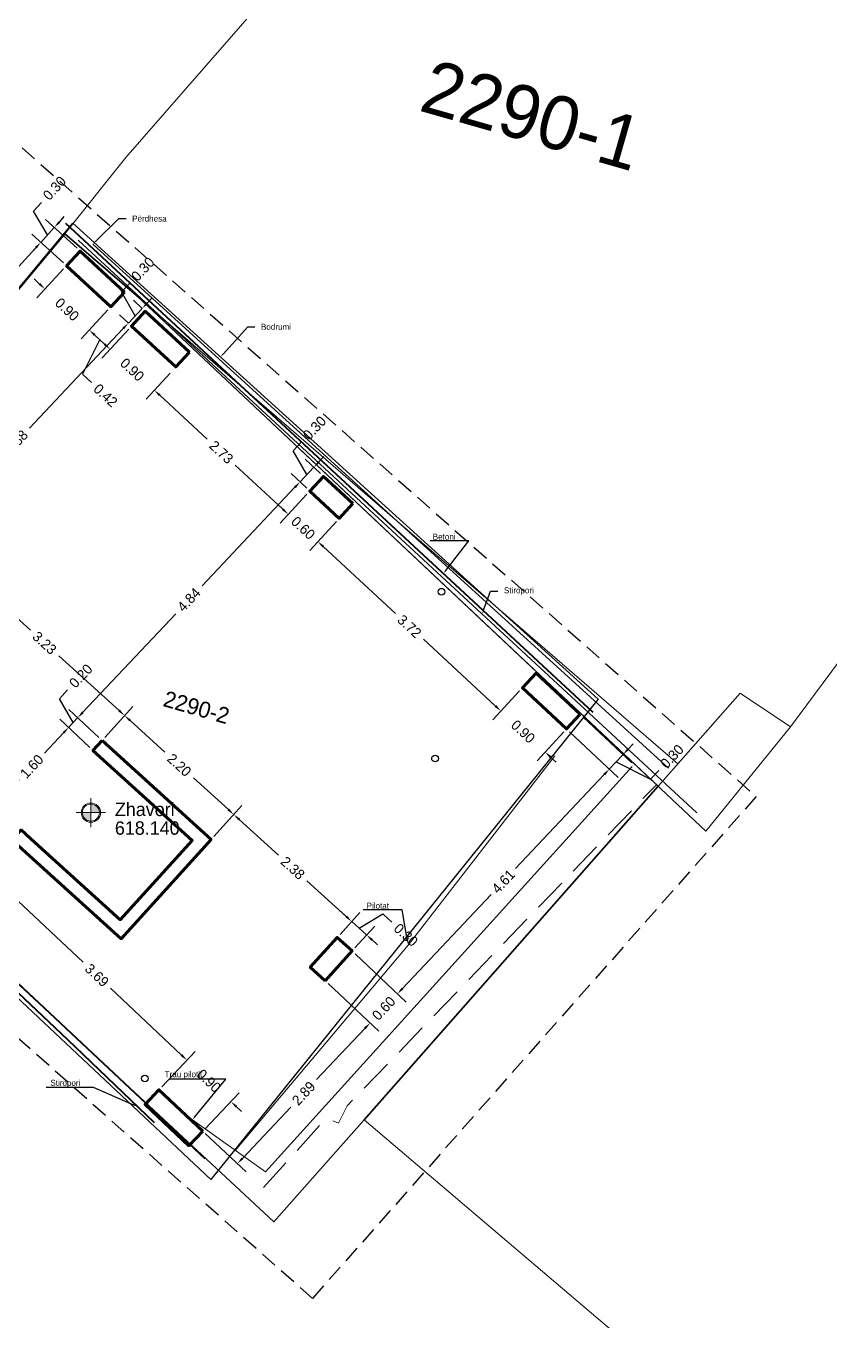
# Model space of a CAD drawing. Header units: metres. Extents: x 7512512.6 to 7512571.9, y 4692061.2 to 4692114.4.
# Drawn here: x 7512537.54 to 7512549.54, y 4692075.6 to 4692094.94 of the extents above; entities that cross this region are included whole.
import ezdxf
from ezdxf import colors
from ezdxf.entities.mleader import LeaderData, LeaderLine
from ezdxf.math import Vec2, Vec3

# ---------------------------------------------------------------- set-up
doc = ezdxf.new("R2010")
doc.units = ezdxf.units.M
doc.linetypes.add('DASHED', pattern=[0.75, 0.5, -0.25])
doc.linetypes.add('DASHED2', pattern=[0.375, 0.25, -0.125])
for name, color, linetype, lineweight in [('0_Pen_No__20', 1, 'Continuous', 35), ('AA SHTYLLAT', 1, 'Continuous', 30), ('betoni', 8, 'Continuous', 0), ('bodrumi', 170, 'Continuous', 0), ('burimi mod', 5, 'Continuous', 0), ('Nr Parceles Baze', 7, 'Continuous', 0), ('parcela', 7, 'Continuous', 0), ('parcela baze', 7, 'Continuous', 0), ('perdhesa', 1, 'Continuous', 0), ('pilotat', 4, 'Continuous', 0), ('stiropori', 6, 'Continuous', 0), ('trau pilotit', 204, 'Continuous', 0)]:
    doc.layers.add(name, color=color, linetype=linetype, lineweight=lineweight)
doc.styles.get("Standard").update_dxf_attribs({"font": 'GOTHIC.TTF'})
doc.dimstyles.get("Standard").update_dxf_attribs({"dimtxt": 0.15, "dimasz": 0.11, "dimexe": 0.18, "dimexo": 0.0625, "dimgap": 0.09, "dimtad": 0, "dimzin": 0, "dimdsep": 46, "dimtxsty": 'Standard', "dimcen": 0.09, "dimadec": 0, "dimazin": 0, "dimtfac": 1, "dimtofl": 0, "dimtmove": 0, "dimatfit": 3, "dimfxl": 1, "dimtolj": 1, "dimtzin": 0, "dimarcsym": 0})

# ---------------------------------------------------------------- blocks, each defined once
blk = doc.blocks.new('*D17')
at = {"color": 0, "lineweight": -2, "transparency": 16777216}
for p, q in [((7512538.104, 4692091.311), (7512537.704, 4692090.878)), ((7512537.746, 4692091.085), (7512537.665, 4692091.16)), ((7512538.765, 4692090.699), (7512538.364, 4692090.267)), ((7512538.567, 4692090.324), (7512538.648, 4692090.249))]:
    blk.add_line(p, q, dxfattribs=at)
at = {"color": 0, "transparency": 16777216}
for points in [[(7512537.758, 4692091.099), (7512537.733, 4692091.072), (7512537.826, 4692091.01)], [(7512538.58, 4692090.338), (7512538.555, 4692090.311), (7512538.487, 4692090.399)]]:
    blk.add_solid(points, dxfattribs=at)
at = {"layer": 'Defpoints', "color": 0, "transparency": 16777216}
for p in [(7512538.147, 4692091.356), (7512538.807, 4692090.745), (7512538.487, 4692090.399)]:
    blk.add_point(p, dxfattribs=at)
at = {"color": 0, "transparency": 16777216, "insert": (7512538.156, 4692090.705), "char_height": 0.15, "attachment_point": 5, "rotation": 317.2021}
blk.add_mtext('\\A1;0.90', dxfattribs=at)
blk = doc.blocks.new('*D18')
at = {"color": 0, "lineweight": -2, "transparency": 16777216}
for p, q in [((7512538.765, 4692090.699), (7512538.364, 4692090.267)), ((7512539.075, 4692090.412), (7512538.674, 4692089.98)), ((7512538.642, 4692090.255), (7512538.388, 4692089.738)), ((7512538.567, 4692090.324), (7512538.716, 4692090.187)), ((7512538.388, 4692089.738), (7512538.52, 4692089.616))]:
    blk.add_line(p, q, dxfattribs=at)
at = {"color": 0, "transparency": 16777216}
for points in [[(7512538.58, 4692090.338), (7512538.555, 4692090.311), (7512538.487, 4692090.399)], [(7512538.728, 4692090.2), (7512538.703, 4692090.173), (7512538.797, 4692090.112)]]:
    blk.add_solid(points, dxfattribs=at)
at = {"layer": 'Defpoints', "color": 0, "transparency": 16777216}
for p in [(7512538.807, 4692090.745), (7512539.117, 4692090.458, 632.863), (7512538.797, 4692090.112)]:
    blk.add_point(p, dxfattribs=at)
at = {"color": 0, "transparency": 16777216, "insert": (7512538.73, 4692089.422), "char_height": 0.15, "attachment_point": 5, "rotation": 317.2021}
blk.add_mtext('\\A1;0.42', dxfattribs=at)
blk = doc.blocks.new('*D19')
at = {"color": 0, "lineweight": -2, "transparency": 16777216}
for p, q in [((7512539.075, 4692090.412), (7512538.674, 4692089.98)), ((7512538.716, 4692090.187), (7512538.635, 4692090.261)), ((7512539.692, 4692089.755), (7512539.335, 4692089.368)), ((7512539.538, 4692089.426), (7512539.618, 4692089.351))]:
    blk.add_line(p, q, dxfattribs=at)
at = {"color": 0, "transparency": 16777216}
for points in [[(7512538.728, 4692090.2), (7512538.703, 4692090.173), (7512538.797, 4692090.112)], [(7512539.55, 4692089.439), (7512539.525, 4692089.412), (7512539.457, 4692089.5)]]:
    blk.add_solid(points, dxfattribs=at)
at = {"layer": 'Defpoints', "color": 0, "transparency": 16777216}
for p in [(7512539.117, 4692090.458, 632.863), (7512539.735, 4692089.801, 632.863), (7512539.457, 4692089.5)]:
    blk.add_point(p, dxfattribs=at)
at = {"color": 0, "transparency": 16777216, "insert": (7512539.127, 4692089.806), "char_height": 0.15, "attachment_point": 5, "rotation": 317.2021}
blk.add_mtext('\\A1;0.90', dxfattribs=at)
blk = doc.blocks.new('*D20')
at = {"color": 0, "lineweight": -2, "transparency": 16777216}
for p, q in [((7512539.692, 4692089.755), (7512539.335, 4692089.368)), ((7512539.538, 4692089.426), (7512540.248, 4692088.768)), ((7512541.378, 4692087.722), (7512540.667, 4692088.38)), ((7512541.736, 4692087.947), (7512541.336, 4692087.515))]:
    blk.add_line(p, q, dxfattribs=at)
at = {"color": 0, "transparency": 16777216}
for points in [[(7512539.55, 4692089.439), (7512539.525, 4692089.412), (7512539.457, 4692089.5)], [(7512541.39, 4692087.735), (7512541.365, 4692087.708), (7512541.459, 4692087.647)]]:
    blk.add_solid(points, dxfattribs=at)
at = {"layer": 'Defpoints', "color": 0, "transparency": 16777216}
for p in [(7512539.735, 4692089.801, 632.863), (7512541.779, 4692087.993, 632.863), (7512541.459, 4692087.647)]:
    blk.add_point(p, dxfattribs=at)
at = {"color": 0, "transparency": 16777216, "insert": (7512540.458, 4692088.574), "char_height": 0.15, "attachment_point": 5, "rotation": 317.2021}
blk.add_mtext('\\A1;2.73', dxfattribs=at)
blk = doc.blocks.new('*D21')
at = {"color": 0, "lineweight": -2, "transparency": 16777216}
for p, q in [((7512541.736, 4692087.947), (7512541.336, 4692087.515)), ((7512541.378, 4692087.722), (7512541.297, 4692087.797)), ((7512542.177, 4692087.54), (7512541.777, 4692087.107)), ((7512541.98, 4692087.165), (7512542.06, 4692087.09))]:
    blk.add_line(p, q, dxfattribs=at)
at = {"color": 0, "transparency": 16777216}
for points in [[(7512541.39, 4692087.735), (7512541.365, 4692087.708), (7512541.459, 4692087.647)], [(7512541.992, 4692087.178), (7512541.967, 4692087.151), (7512541.899, 4692087.239)]]:
    blk.add_solid(points, dxfattribs=at)
at = {"layer": 'Defpoints', "color": 0, "transparency": 16777216}
for p in [(7512541.779, 4692087.993, 632.863), (7512542.219, 4692087.585, 632.863), (7512541.899, 4692087.239)]:
    blk.add_point(p, dxfattribs=at)
at = {"color": 0, "transparency": 16777216, "insert": (7512541.679, 4692087.443), "char_height": 0.15, "attachment_point": 5, "rotation": 317.2021}
blk.add_mtext('\\A1;0.60', dxfattribs=at)
blk = doc.blocks.new('*D22')
at = {"color": 0, "lineweight": -2, "transparency": 16777216}
for p, q in [((7512542.177, 4692087.54), (7512541.777, 4692087.107)), ((7512541.98, 4692087.165), (7512543.056, 4692086.168)), ((7512544.551, 4692084.784), (7512543.474, 4692085.781)), ((7512544.91, 4692085.009), (7512544.509, 4692084.577))]:
    blk.add_line(p, q, dxfattribs=at)
at = {"color": 0, "transparency": 16777216}
for points in [[(7512541.992, 4692087.178), (7512541.967, 4692087.151), (7512541.899, 4692087.239)], [(7512544.563, 4692084.797), (7512544.539, 4692084.77), (7512544.632, 4692084.709)]]:
    blk.add_solid(points, dxfattribs=at)
at = {"layer": 'Defpoints', "color": 0, "transparency": 16777216}
for p in [(7512542.219, 4692087.585, 632.863), (7512544.952, 4692085.055, 632.863), (7512544.632, 4692084.709)]:
    blk.add_point(p, dxfattribs=at)
at = {"color": 0, "transparency": 16777216, "insert": (7512543.265, 4692085.974), "char_height": 0.15, "attachment_point": 5, "rotation": 317.2021}
blk.add_mtext('\\A1;3.72', dxfattribs=at)
blk = doc.blocks.new('*D23')
at = {"color": 0, "lineweight": -2, "transparency": 16777216}
for p, q in [((7512544.91, 4692085.009), (7512544.509, 4692084.577)), ((7512544.551, 4692084.784), (7512544.47, 4692084.858)), ((7512545.569, 4692084.397), (7512545.17, 4692083.965)), ((7512545.373, 4692084.023), (7512545.454, 4692083.948))]:
    blk.add_line(p, q, dxfattribs=at)
at = {"color": 0, "transparency": 16777216}
for points in [[(7512544.563, 4692084.797), (7512544.539, 4692084.77), (7512544.632, 4692084.709)], [(7512545.385, 4692084.036), (7512545.36, 4692084.009), (7512545.292, 4692084.097)]]:
    blk.add_solid(points, dxfattribs=at)
at = {"layer": 'Defpoints', "color": 0, "transparency": 16777216}
for p in [(7512544.952, 4692085.055, 632.863), (7512545.612, 4692084.442, 632.863), (7512545.292, 4692084.097)]:
    blk.add_point(p, dxfattribs=at)
at = {"color": 0, "transparency": 16777216, "insert": (7512544.962, 4692084.403), "char_height": 0.15, "attachment_point": 5, "rotation": 317.2021}
blk.add_mtext('\\A1;0.90', dxfattribs=at)
blk = doc.blocks.new('*D27')
at = {"color": 0, "lineweight": -2, "transparency": 16777216}
for p, q in [((7512536.328, 4692086.484), (7512536.744, 4692086.944)), ((7512536.705, 4692086.737), (7512537.608, 4692085.918)), ((7512538.933, 4692084.716), (7512538.03, 4692085.535)), ((7512538.719, 4692084.316), (7512539.135, 4692084.776))]:
    blk.add_line(p, q, dxfattribs=at)
at = {"color": 0, "transparency": 16777216}
for points in [[(7512536.717, 4692086.75), (7512536.693, 4692086.723), (7512536.624, 4692086.81)], [(7512538.945, 4692084.73), (7512538.921, 4692084.703), (7512539.014, 4692084.642)]]:
    blk.add_solid(points, dxfattribs=at)
at = {"layer": 'Defpoints', "color": 0, "transparency": 16777216}
for p in [(7512536.286, 4692086.438), (7512539.014, 4692084.642), (7512538.677, 4692084.27)]:
    blk.add_point(p, dxfattribs=at)
at = {"color": 0, "transparency": 16777216, "insert": (7512537.819, 4692085.726), "char_height": 0.15, "attachment_point": 5, "rotation": 317.7974}
blk.add_mtext('\\A1;3.23', dxfattribs=at)
blk = doc.blocks.new('*D28')
at = {"color": 0, "lineweight": -2, "transparency": 16777216}
for p, q in [((7512538.719, 4692084.316), (7512539.135, 4692084.776)), ((7512539.096, 4692084.568), (7512539.617, 4692084.095)), ((7512540.563, 4692083.238), (7512540.041, 4692083.711)), ((7512540.348, 4692082.838), (7512540.765, 4692083.298))]:
    blk.add_line(p, q, dxfattribs=at)
at = {"color": 0, "transparency": 16777216}
for points in [[(7512539.108, 4692084.582), (7512539.084, 4692084.555), (7512539.014, 4692084.642)], [(7512540.575, 4692083.252), (7512540.55, 4692083.225), (7512540.644, 4692083.164)]]:
    blk.add_solid(points, dxfattribs=at)
at = {"layer": 'Defpoints', "color": 0, "transparency": 16777216}
for p in [(7512538.677, 4692084.27), (7512540.644, 4692083.164), (7512540.306, 4692082.792)]:
    blk.add_point(p, dxfattribs=at)
at = {"color": 0, "transparency": 16777216, "insert": (7512539.829, 4692083.903), "char_height": 0.15, "attachment_point": 5, "rotation": 317.7974}
blk.add_mtext('\\A1;2.20', dxfattribs=at)
blk = doc.blocks.new('*D29')
at = {"color": 0, "lineweight": -2, "transparency": 16777216}
for p, q in [((7512540.348, 4692082.838), (7512540.765, 4692083.298)), ((7512540.726, 4692083.091), (7512541.312, 4692082.558)), ((7512542.323, 4692081.642), (7512541.736, 4692082.174)), ((7512542.23, 4692081.376), (7512542.525, 4692081.702))]:
    blk.add_line(p, q, dxfattribs=at)
at = {"color": 0, "transparency": 16777216}
for points in [[(7512540.738, 4692083.104), (7512540.713, 4692083.077), (7512540.644, 4692083.164)], [(7512542.335, 4692081.656), (7512542.31, 4692081.629), (7512542.404, 4692081.568)]]:
    blk.add_solid(points, dxfattribs=at)
at = {"layer": 'Defpoints', "color": 0, "transparency": 16777216}
for p in [(7512540.306, 4692082.792), (7512542.404, 4692081.568), (7512542.188, 4692081.33)]:
    blk.add_point(p, dxfattribs=at)
at = {"color": 0, "transparency": 16777216, "insert": (7512541.524, 4692082.366), "char_height": 0.15, "attachment_point": 5, "rotation": 317.7974}
blk.add_mtext('\\A1;2.38', dxfattribs=at)
blk = doc.blocks.new('*D30')
at = {"color": 0, "lineweight": -2, "transparency": 16777216}
for p, q in [((7512542.23, 4692081.376), (7512542.525, 4692081.702)), ((7512542.323, 4692081.642), (7512542.241, 4692081.716)), ((7512542.404, 4692081.568), (7512542.627, 4692081.367)), ((7512542.452, 4692081.174), (7512542.747, 4692081.5)), ((7512542.515, 4692081.468), (7512542.867, 4692081.68)), ((7512542.867, 4692081.68), (7512543.001, 4692081.559)), ((7512542.708, 4692081.293), (7512542.789, 4692081.219))]:
    blk.add_line(p, q, dxfattribs=at)
at = {"color": 0, "transparency": 16777216}
for points in [[(7512542.335, 4692081.656), (7512542.31, 4692081.629), (7512542.404, 4692081.568)], [(7512542.72, 4692081.306), (7512542.696, 4692081.279), (7512542.627, 4692081.367)]]:
    blk.add_solid(points, dxfattribs=at)
at = {"layer": 'Defpoints', "color": 0, "transparency": 16777216}
for p in [(7512542.188, 4692081.33), (7512542.627, 4692081.367), (7512542.41, 4692081.128)]:
    blk.add_point(p, dxfattribs=at)
at = {"color": 0, "transparency": 16777216, "insert": (7512543.213, 4692081.367), "char_height": 0.15, "attachment_point": 5, "rotation": 317.7974}
blk.add_mtext('\\A1;0.30', dxfattribs=at)
blk = doc.blocks.new('*D36')
at = {"color": 0, "lineweight": -2, "transparency": 16777216}
for p, q in [((7512536.889, 4692081.644), (7512537.379, 4692082.164)), ((7512537.336, 4692081.957), (7512538.394, 4692080.959)), ((7512539.864, 4692079.574), (7512538.805, 4692080.572)), ((7512539.569, 4692079.1), (7512540.068, 4692079.629))]:
    blk.add_line(p, q, dxfattribs=at)
at = {"color": 0, "transparency": 16777216}
for points in [[(7512537.348, 4692081.971), (7512537.323, 4692081.944), (7512537.256, 4692082.033)], [(7512539.877, 4692079.587), (7512539.851, 4692079.56), (7512539.944, 4692079.498)]]:
    blk.add_solid(points, dxfattribs=at)
at = {"layer": 'Defpoints', "color": 0, "transparency": 16777216}
for p in [(7512536.846, 4692081.598, 630.603), (7512539.944, 4692079.498), (7512539.526, 4692079.055, 630.603)]:
    blk.add_point(p, dxfattribs=at)
at = {"color": 0, "transparency": 16777216, "insert": (7512538.6, 4692080.765), "char_height": 0.15, "attachment_point": 5, "rotation": 316.6909}
blk.add_mtext('\\A1;3.69', dxfattribs=at)
blk = doc.blocks.new('*D37')
at = {"color": 0, "lineweight": -2, "transparency": 16777216}
for p, q in [((7512539.569, 4692079.1), (7512540.068, 4692079.629)), ((7512539.864, 4692079.574), (7512539.784, 4692079.649)), ((7512540.21, 4692078.467), (7512540.724, 4692079.011)), ((7512540.68, 4692078.805), (7512540.76, 4692078.729))]:
    blk.add_line(p, q, dxfattribs=at)
at = {"color": 0, "transparency": 16777216}
for points in [[(7512539.877, 4692079.587), (7512539.851, 4692079.56), (7512539.944, 4692079.498)], [(7512540.693, 4692078.818), (7512540.668, 4692078.791), (7512540.6, 4692078.88)]]:
    blk.add_solid(points, dxfattribs=at)
at = {"layer": 'Defpoints', "color": 0, "transparency": 16777216}
for p in [(7512539.526, 4692079.055, 630.603), (7512540.6, 4692078.88), (7512540.168, 4692078.421)]:
    blk.add_point(p, dxfattribs=at)
at = {"color": 0, "transparency": 16777216, "insert": (7512540.272, 4692079.189), "char_height": 0.15, "attachment_point": 5, "rotation": 316.6909}
blk.add_mtext('\\A1;0.90', dxfattribs=at)
blk = doc.blocks.new('*D39')
at = {"color": 0, "lineweight": -2, "transparency": 16777216}
for p, q in [((7512542.052, 4692080.641), (7512542.808, 4692079.929)), ((7512542.601, 4692079.972), (7512541.881, 4692079.208)), ((7512540.772, 4692078.031), (7512541.493, 4692078.796)), ((7512540.217, 4692078.403), (7512540.828, 4692077.828))]:
    blk.add_line(p, q, dxfattribs=at)
at = {"color": 0, "transparency": 16777216}
for points in [[(7512542.588, 4692079.985), (7512542.615, 4692079.96), (7512542.677, 4692080.052)], [(7512540.759, 4692078.044), (7512540.785, 4692078.019), (7512540.697, 4692077.951)]]:
    blk.add_solid(points, dxfattribs=at)
at = {"layer": 'Defpoints', "color": 0, "transparency": 16777216}
for p in [(7512542.007, 4692080.684), (7512542.677, 4692080.052), (7512540.172, 4692078.446, 630.603)]:
    blk.add_point(p, dxfattribs=at)
at = {"color": 0, "transparency": 16777216, "insert": (7512541.687, 4692079.002), "char_height": 0.15, "attachment_point": 5, "rotation": 46.6952}
blk.add_mtext('\\A1;2.89', dxfattribs=at)
blk = doc.blocks.new('*D40')
at = {"color": 0, "lineweight": -2, "transparency": 16777216}
for p, q in [((7512542.456, 4692081.085), (7512543.219, 4692080.365)), ((7512542.052, 4692080.641), (7512542.808, 4692079.929)), ((7512543.164, 4692080.569), (7512543.239, 4692080.649)), ((7512542.601, 4692079.972), (7512542.526, 4692079.892))]:
    blk.add_line(p, q, dxfattribs=at)
at = {"color": 0, "transparency": 16777216}
for points in [[(7512543.15, 4692080.581), (7512543.177, 4692080.556), (7512543.088, 4692080.489)], [(7512542.588, 4692079.985), (7512542.615, 4692079.96), (7512542.677, 4692080.052)]]:
    blk.add_solid(points, dxfattribs=at)
at = {"layer": 'Defpoints', "color": 0, "transparency": 16777216}
for p in [(7512542.41, 4692081.128), (7512542.007, 4692080.684), (7512543.088, 4692080.489)]:
    blk.add_point(p, dxfattribs=at)
at = {"color": 0, "transparency": 16777216, "insert": (7512542.883, 4692080.271), "char_height": 0.15, "attachment_point": 5, "rotation": 46.6952}
blk.add_mtext('\\A1;0.60', dxfattribs=at)
blk = doc.blocks.new('*D41')
at = {"color": 0, "lineweight": -2, "transparency": 16777216}
for p, q in [((7512545.657, 4692084.4), (7512546.38, 4692083.718)), ((7512546.173, 4692083.762), (7512544.851, 4692082.359)), ((7512543.164, 4692080.569), (7512544.486, 4692081.972)), ((7512542.456, 4692081.085), (7512543.219, 4692080.365))]:
    blk.add_line(p, q, dxfattribs=at)
at = {"color": 0, "transparency": 16777216}
for points in [[(7512546.16, 4692083.774), (7512546.187, 4692083.749), (7512546.249, 4692083.842)], [(7512543.15, 4692080.581), (7512543.177, 4692080.556), (7512543.088, 4692080.489)]]:
    blk.add_solid(points, dxfattribs=at)
at = {"layer": 'Defpoints', "color": 0, "transparency": 16777216}
for p in [(7512545.612, 4692084.442, 632.863), (7512546.249, 4692083.842), (7512542.41, 4692081.128)]:
    blk.add_point(p, dxfattribs=at)
at = {"color": 0, "transparency": 16777216, "insert": (7512544.668, 4692082.165), "char_height": 0.15, "attachment_point": 5, "rotation": 46.6952}
blk.add_mtext('\\A1;4.61', dxfattribs=at)
blk = doc.blocks.new('*D42')
at = {"color": 0, "lineweight": -2, "transparency": 16777216}
for p, q in [((7512545.861, 4692084.619), (7512546.585, 4692083.937)), ((7512545.657, 4692084.4), (7512546.38, 4692083.718)), ((7512546.53, 4692084.14), (7512546.605, 4692084.22)), ((7512546.249, 4692083.842), (7512546.454, 4692084.06)), ((7512546.352, 4692083.951), (7512546.866, 4692083.693)), ((7512546.866, 4692083.693), (7512546.99, 4692083.824)), ((7512546.173, 4692083.762), (7512546.098, 4692083.682))]:
    blk.add_line(p, q, dxfattribs=at)
at = {"color": 0, "transparency": 16777216}
for points in [[(7512546.517, 4692084.153), (7512546.543, 4692084.128), (7512546.454, 4692084.06)], [(7512546.16, 4692083.774), (7512546.187, 4692083.749), (7512546.249, 4692083.842)]]:
    blk.add_solid(points, dxfattribs=at)
at = {"layer": 'Defpoints', "color": 0, "transparency": 16777216}
for p in [(7512545.816, 4692084.662, 632.863), (7512545.612, 4692084.442, 632.863), (7512546.454, 4692084.06)]:
    blk.add_point(p, dxfattribs=at)
at = {"color": 0, "transparency": 16777216, "insert": (7512547.186, 4692084.032), "char_height": 0.15, "attachment_point": 5, "rotation": 46.6952}
blk.add_mtext('\\A1;0.30', dxfattribs=at)
blk = doc.blocks.new('*D46')
at = {"color": 0, "lineweight": -2, "transparency": 16777216}
for p, q in [((7512538.497, 4692084.165), (7512538.047, 4692084.589)), ((7512538.103, 4692084.385), (7512537.817, 4692084.083)), ((7512537.156, 4692083.381), (7512537.441, 4692083.683)), ((7512537.422, 4692082.979), (7512536.95, 4692083.425))]:
    blk.add_line(p, q, dxfattribs=at)
at = {"color": 0, "transparency": 16777216}
for points in [[(7512538.089, 4692084.398), (7512538.116, 4692084.373), (7512538.178, 4692084.465)], [(7512537.143, 4692083.394), (7512537.17, 4692083.369), (7512537.081, 4692083.301)]]:
    blk.add_solid(points, dxfattribs=at)
at = {"layer": 'Defpoints', "color": 0, "transparency": 16777216}
for p in [(7512538.178, 4692084.465), (7512538.542, 4692084.122), (7512537.468, 4692082.936)]:
    blk.add_point(p, dxfattribs=at)
at = {"color": 0, "transparency": 16777216, "insert": (7512537.629, 4692083.883), "char_height": 0.15, "attachment_point": 5, "rotation": 46.6942}
blk.add_mtext('\\A1;1.60', dxfattribs=at)
blk = doc.blocks.new('*D47')
at = {"color": 0, "lineweight": -2, "transparency": 16777216}
for p, q in [((7512538.041, 4692084.894), (7512538.164, 4692085.025)), ((7512538.247, 4692084.538), (7512538.041, 4692084.894)), ((7512538.497, 4692084.165), (7512538.047, 4692084.589)), ((7512538.178, 4692084.465), (7512538.315, 4692084.611)), ((7512538.631, 4692084.313), (7512538.184, 4692084.734)), ((7512538.391, 4692084.691), (7512538.466, 4692084.771)), ((7512538.103, 4692084.385), (7512538.027, 4692084.305))]:
    blk.add_line(p, q, dxfattribs=at)
at = {"color": 0, "transparency": 16777216}
for points in [[(7512538.377, 4692084.703), (7512538.404, 4692084.678), (7512538.315, 4692084.611)], [(7512538.089, 4692084.398), (7512538.116, 4692084.373), (7512538.178, 4692084.465)]]:
    blk.add_solid(points, dxfattribs=at)
at = {"layer": 'Defpoints', "color": 0, "transparency": 16777216}
for p in [(7512538.315, 4692084.611), (7512538.677, 4692084.27), (7512538.542, 4692084.122)]:
    blk.add_point(p, dxfattribs=at)
at = {"color": 0, "transparency": 16777216, "insert": (7512538.361, 4692085.233), "char_height": 0.15, "attachment_point": 5, "rotation": 46.6942}
blk.add_mtext('\\A1;0.20', dxfattribs=at)
blk = doc.blocks.new('*D48')
at = {"color": 0, "lineweight": -2, "transparency": 16777216}
for p, q in [((7512541.733, 4692088.036), (7512541.502, 4692088.254)), ((7512541.557, 4692088.051), (7512540.171, 4692086.58)), ((7512538.391, 4692084.691), (7512539.777, 4692086.162)), ((7512538.631, 4692084.313), (7512538.184, 4692084.734))]:
    blk.add_line(p, q, dxfattribs=at)
at = {"color": 0, "transparency": 16777216}
for points in [[(7512541.544, 4692088.063), (7512541.571, 4692088.038), (7512541.633, 4692088.131)], [(7512538.377, 4692084.703), (7512538.404, 4692084.678), (7512538.315, 4692084.611)]]:
    blk.add_solid(points, dxfattribs=at)
at = {"layer": 'Defpoints', "color": 0, "transparency": 16777216}
for p in [(7512541.633, 4692088.131), (7512541.779, 4692087.993, 632.863), (7512538.677, 4692084.27)]:
    blk.add_point(p, dxfattribs=at)
at = {"color": 0, "transparency": 16777216, "insert": (7512539.974, 4692086.371), "char_height": 0.15, "attachment_point": 5, "rotation": 46.6942}
blk.add_mtext('\\A1;4.84', dxfattribs=at)
blk = doc.blocks.new('*D49')
at = {"color": 0, "lineweight": -2, "transparency": 16777216}
for p, q in [((7512541.53, 4692088.596), (7512541.654, 4692088.727)), ((7512541.736, 4692088.24), (7512541.53, 4692088.596)), ((7512541.937, 4692088.256), (7512541.708, 4692088.472)), ((7512541.914, 4692088.429), (7512541.99, 4692088.509)), ((7512541.633, 4692088.131), (7512541.839, 4692088.349)), ((7512541.733, 4692088.036), (7512541.502, 4692088.254)), ((7512541.557, 4692088.051), (7512541.482, 4692087.971))]:
    blk.add_line(p, q, dxfattribs=at)
at = {"color": 0, "transparency": 16777216}
for points in [[(7512541.901, 4692088.442), (7512541.927, 4692088.417), (7512541.839, 4692088.349)], [(7512541.544, 4692088.063), (7512541.571, 4692088.038), (7512541.633, 4692088.131)]]:
    blk.add_solid(points, dxfattribs=at)
at = {"layer": 'Defpoints', "color": 0, "transparency": 16777216}
for p in [(7512541.839, 4692088.349), (7512541.983, 4692088.213, 632.863), (7512541.779, 4692087.993, 632.863)]:
    blk.add_point(p, dxfattribs=at)
at = {"color": 0, "transparency": 16777216, "insert": (7512541.85, 4692088.935), "char_height": 0.15, "attachment_point": 5, "rotation": 46.6942}
blk.add_mtext('\\A1;0.30', dxfattribs=at)
blk = doc.blocks.new('*D53')
at = {"color": 0, "lineweight": -2, "transparency": 16777216}
for p, q in [((7512539.072, 4692090.501), (7512538.939, 4692090.625)), ((7512538.995, 4692090.422), (7512537.593, 4692088.935)), ((7512535.799, 4692087.032), (7512537.201, 4692088.519)), ((7512535.796, 4692086.884), (7512535.593, 4692087.075))]:
    blk.add_line(p, q, dxfattribs=at)
at = {"color": 0, "transparency": 16777216}
for points in [[(7512538.982, 4692090.434), (7512539.008, 4692090.409), (7512539.07, 4692090.502)], [(7512535.786, 4692087.044), (7512535.813, 4692087.019), (7512535.724, 4692086.952)]]:
    blk.add_solid(points, dxfattribs=at)
at = {"layer": 'Defpoints', "color": 0, "transparency": 16777216}
for p in [(7512539.07, 4692090.502), (7512539.117, 4692090.458, 632.863), (7512535.841, 4692086.841)]:
    blk.add_point(p, dxfattribs=at)
at = {"color": 0, "transparency": 16777216, "insert": (7512537.397, 4692088.727), "char_height": 0.15, "attachment_point": 5, "rotation": 46.6909}
blk.add_mtext('\\A1;4.88', dxfattribs=at)
blk = doc.blocks.new('*D54')
at = {"color": 0, "lineweight": -2, "transparency": 16777216}
for p, q in [((7512538.968, 4692090.967), (7512539.091, 4692091.098)), ((7512539.173, 4692090.611), (7512538.968, 4692090.967)), ((7512539.275, 4692090.721), (7512539.145, 4692090.844)), ((7512539.352, 4692090.8), (7512539.427, 4692090.88)), ((7512539.072, 4692090.501), (7512538.939, 4692090.625)), ((7512539.07, 4692090.502), (7512539.276, 4692090.72)), ((7512538.995, 4692090.422), (7512538.919, 4692090.342))]:
    blk.add_line(p, q, dxfattribs=at)
at = {"color": 0, "transparency": 16777216}
for points in [[(7512539.338, 4692090.813), (7512539.365, 4692090.788), (7512539.276, 4692090.72)], [(7512538.982, 4692090.434), (7512539.008, 4692090.409), (7512539.07, 4692090.502)]]:
    blk.add_solid(points, dxfattribs=at)
at = {"layer": 'Defpoints', "color": 0, "transparency": 16777216}
for p in [(7512539.276, 4692090.72), (7512539.321, 4692090.678, 632.863), (7512539.117, 4692090.458, 632.863)]:
    blk.add_point(p, dxfattribs=at)
at = {"color": 0, "transparency": 16777216, "insert": (7512539.287, 4692091.306), "char_height": 0.15, "attachment_point": 5, "rotation": 46.6909}
blk.add_mtext('\\A1;0.30', dxfattribs=at)
blk = doc.blocks.new('*D56')
at = {"color": 0, "lineweight": -2, "transparency": 16777216}
for p, q in [((7512538.101, 4692091.399), (7512537.63, 4692091.829)), ((7512537.689, 4692091.626), (7512536.352, 4692090.165)), ((7512534.657, 4692088.311), (7512535.993, 4692089.772)), ((7512534.937, 4692087.905), (7512534.45, 4692088.351))]:
    blk.add_line(p, q, dxfattribs=at)
at = {"color": 0, "transparency": 16777216}
for points in [[(7512537.675, 4692091.639), (7512537.702, 4692091.614), (7512537.763, 4692091.707)], [(7512534.643, 4692088.323), (7512534.67, 4692088.298), (7512534.582, 4692088.229)]]:
    blk.add_solid(points, dxfattribs=at)
at = {"layer": 'Defpoints', "color": 0, "transparency": 16777216}
for p in [(7512537.763, 4692091.707), (7512538.147, 4692091.356), (7512534.983, 4692087.863)]:
    blk.add_point(p, dxfattribs=at)
at = {"color": 0, "transparency": 16777216, "insert": (7512536.173, 4692089.968), "char_height": 0.15, "attachment_point": 5, "rotation": 47.5581}
blk.add_mtext('\\A1;4.71', dxfattribs=at)
blk = doc.blocks.new('*D57')
at = {"color": 0, "lineweight": -2, "transparency": 16777216}
for p, q in [((7512537.653, 4692092.171), (7512537.775, 4692092.304)), ((7512537.864, 4692091.818), (7512537.653, 4692092.171)), ((7512538.304, 4692091.619), (7512537.832, 4692092.05)), ((7512538.04, 4692092.01), (7512538.114, 4692092.091)), ((7512538.101, 4692091.399), (7512537.63, 4692091.829)), ((7512537.763, 4692091.707), (7512537.965, 4692091.929)), ((7512537.689, 4692091.626), (7512537.614, 4692091.545))]:
    blk.add_line(p, q, dxfattribs=at)
at = {"color": 0, "transparency": 16777216}
for points in [[(7512538.026, 4692092.022), (7512538.053, 4692091.998), (7512537.965, 4692091.929)], [(7512537.675, 4692091.639), (7512537.702, 4692091.614), (7512537.763, 4692091.707)]]:
    blk.add_solid(points, dxfattribs=at)
at = {"layer": 'Defpoints', "color": 0, "transparency": 16777216}
for p in [(7512537.965, 4692091.929), (7512538.35, 4692091.576), (7512538.147, 4692091.356)]:
    blk.add_point(p, dxfattribs=at)
at = {"color": 0, "transparency": 16777216, "insert": (7512537.968, 4692092.515), "char_height": 0.15, "attachment_point": 5, "rotation": 47.5581}
blk.add_mtext('\\A1;0.30', dxfattribs=at)

msp = doc.modelspace()

# ---------------------------------------------------------------- hatches: boundary and pattern name
at = {"layer": 'Nr Parceles Baze'}
h = msp.add_hatch(color=256, dxfattribs=at)
h.dxf.hatch_style = 1
h.paths.add_polyline_path([(7512538.511, 4692083.32), (7512538.511, 4692083.193), (7512538.638, 4692083.193, 0.414214)])
h.paths.add_polyline_path([(7512538.511, 4692083.193), (7512538.384, 4692083.193, 0.414214), (7512538.511, 4692083.066)])

# ---------------------------------------------------------------- linework, layer by layer
at = {"color": 3, "linetype": 'DASHED2'}
msp.add_lwpolyline([(7512537.202, 4692093.366), (7512548.442, 4692083.433), (7512541.82, 4692075.94), (7512530.58, 4692085.873)], close=True, dxfattribs=at)
at = {"color": 5, "flags": 128}
msp.add_lwpolyline([(7512532.328, 4692085.234), (7512533.592, 4692086.406), (7512538.243, 4692091.994), (7512546.082, 4692084.885), (7512540.303, 4692077.718), (7512532.321, 4692085.214)], close=True, dxfattribs=at)
at = {"color": 6}
for centre in [(7512543.745, 4692086.491), (7512543.648, 4692084.002), (7512539.316, 4692079.224)]:
    msp.add_circle(centre, 0.05, dxfattribs=at)
at = {"layer": '0_Pen_No__20', "flags": 128}
msp.add_lwpolyline([(7512538.122, 4692091.836), (7512539.19, 4692090.911), (7512546.978, 4692083.586), (7512542.592, 4692078.606), (7512541.242, 4692077.086), (7512536.872, 4692081.146), (7512532.042, 4692084.956), (7512533.592, 4692086.406)], close=True, dxfattribs=at)
at = {"layer": 'AA SHTYLLAT', "lineweight": 100}
for points in [[(7512539.011, 4692090.965), (7512538.807, 4692090.745), (7512538.147, 4692091.356), (7512538.35, 4692091.576)], [(7512538.677, 4692084.27), (7512540.306, 4692082.792), (7512538.963, 4692081.31), (7512537.333, 4692082.788), (7512537.468, 4692082.936), (7512537.468, 4692082.936), (7512537.468, 4692082.936), (7512537.616, 4692082.802), (7512537.616, 4692082.802), (7512537.616, 4692082.802), (7512537.616, 4692082.802), (7512538.949, 4692081.593), (7512540.024, 4692082.778), (7512538.542, 4692084.122)], [(7512542.007, 4692080.684), (7512541.785, 4692080.885), (7512542.188, 4692081.33), (7512542.41, 4692081.128)]]:
    msp.add_lwpolyline(points, close=True, dxfattribs=at)
for points, elevation in [([(7512539.981, 4692090.067), (7512539.777, 4692089.846), (7512539.117, 4692090.458), (7512539.321, 4692090.678)], 632.863), ([(7512542.423, 4692087.806), (7512542.219, 4692087.585), (7512541.779, 4692087.993), (7512541.983, 4692088.213)], 632.863), ([(7512545.816, 4692084.662), (7512545.612, 4692084.442), (7512544.952, 4692085.055), (7512545.156, 4692085.275)], 632.863), ([(7512540.181, 4692078.437), (7512539.975, 4692078.219), (7512539.32, 4692078.836), (7512539.526, 4692079.055)], 630.603)]:
    msp.add_lwpolyline(points, close=True, dxfattribs=dict(at, elevation=elevation))
at = {"layer": 'betoni', "lineweight": 40, "flags": 128}
for points, elevation in [([(7512538.13, 4692091.991), (7512546.003, 4692084.693)], 621.407), ([(7512537.336, 4692080.729), (7512540.213, 4692078.028)], 621.094)]:
    msp.add_lwpolyline(points, dxfattribs=dict(at, elevation=elevation))
at = {"layer": 'burimi mod', "color": 5, "flags": 128}
msp.add_lwpolyline([(7512539.19, 4692090.911), (7512547.688, 4692082.918), (7512548.952, 4692084.476)], dxfattribs=at)
at = {"layer": 'Nr Parceles Baze', "flags": 128}
for points in [[(7512538.511, 4692082.975), (7512538.511, 4692083.411)], [(7512538.729, 4692083.193), (7512538.293, 4692083.193)]]:
    msp.add_lwpolyline(points, dxfattribs=at)
at = {"layer": 'Nr Parceles Baze'}
for radius in [0.144, 0.127]:
    msp.add_circle((7512538.511, 4692083.193), radius, dxfattribs=at)
at = {"layer": 'parcela', "flags": 128}
for points in [[(7512553.633, 4692107.904), (7512551.683, 4692107.874), (7512544.782, 4692099.565), (7512539.032, 4692092.976), (7512538.122, 4692091.836), (7512533.592, 4692086.406), (7512532.042, 4692084.956), (7512526.552, 4692078.387), (7512522.461, 4692073.657), (7512518.651, 4692068.967), (7512512.611, 4692074.168), (7512514.832, 4692076.897), (7512533.622, 4692098.916), (7512539.853, 4692106.215), (7512546.573, 4692114.364), (7512553.633, 4692107.904)], [(7512571.902, 4692091.054), (7512556.141, 4692074.106), (7512553.301, 4692069.496), (7512542.592, 4692078.606), (7512548.202, 4692084.976), (7512548.952, 4692084.476), (7512555.062, 4692092.705), (7512555.262, 4692092.685), (7512561.382, 4692100.564), (7512571.852, 4692091.164), (7512571.902, 4692091.054)], [(7512553.301, 4692069.496), (7512545.301, 4692061.187), (7512538.411, 4692068.017), (7512530.921, 4692074.717), (7512526.552, 4692078.387), (7512532.042, 4692084.956), (7512536.872, 4692081.146), (7512541.242, 4692077.086), (7512542.592, 4692078.606), (7512553.301, 4692069.496)]]:
    msp.add_lwpolyline(points, dxfattribs=at)
at = {"layer": 'parcela baze', "flags": 128}
msp.add_lwpolyline([(7512548.202, 4692084.976), (7512542.592, 4692078.606), (7512541.242, 4692077.086), (7512536.872, 4692081.146), (7512532.042, 4692084.956), (7512533.592, 4692086.406), (7512538.122, 4692091.836), (7512547.27, 4692083.92), (7512548.202, 4692084.976)], dxfattribs=at)
msp.add_lwpolyline([(7512548.202, 4692084.976), (7512542.592, 4692078.606), (7512541.242, 4692077.086), (7512536.872, 4692081.146), (7512532.042, 4692084.956), (7512533.592, 4692086.406), (7512538.122, 4692091.836), (7512547.27, 4692083.92), (7512548.202, 4692084.976)], dxfattribs=at)
at = {"layer": 'perdhesa', "elevation": 624.09, "flags": 128}
msp.add_lwpolyline([(7512538.54, 4692091.682), (7512547.133, 4692083.859)], dxfattribs=at)
at = {"layer": 'pilotat', "elevation": 620.096, "flags": 128}
msp.add_lwpolyline([(7512540.665, 4692078.151), (7512543.249, 4692081.215), (7512545.436, 4692084.039)], dxfattribs=at)
at = {"layer": 'stiropori', "lineweight": 30, "elevation": 632.863, "flags": 128}
msp.add_lwpolyline([(7512547.556, 4692083.189), (7512538.32, 4692091.741)], dxfattribs=at)
at = {"layer": 'stiropori', "lineweight": 40, "elevation": 630.603, "flags": 128}
msp.add_lwpolyline([(7512539.462, 4692078.563), (7512538.165, 4692079.799), (7512535.195, 4692082.608), (7512532.491, 4692085.168)], dxfattribs=at)
at = {"layer": 'trau pilotit', "elevation": 621.792, "flags": 128}
msp.add_lwpolyline([(7512540.026, 4692078.607), (7512541.115, 4692077.829), (7512546.591, 4692083.88)], dxfattribs=at)
at = {"layer": 'trau pilotit', "linetype": 'DASHED', "elevation": 622.189, "flags": 128}
msp.add_lwpolyline([(7512541.085, 4692077.595), (7512542.021, 4692078.628), (7512542.208, 4692078.556), (7512542.336, 4692078.814), (7512546.942, 4692083.599)], dxfattribs=at)

# ---------------------------------------------------------------- texts
at = {"layer": 'Nr Parceles Baze'}
for s, height, p in [('2290-1', 0.8, (7512543.387, 4692093.68)), ('2290-2', 0.24, (7512539.574, 4692084.787))]:
    msp.add_text(s, height=height, rotation=344.039, dxfattribs=at).set_placement(p)
for s, p in [('Zhavori', (7512538.869, 4692083.142)), ('618.140', (7512538.869, 4692082.863))]:
    msp.add_text(s, height=0.2, dxfattribs=at).set_placement(p)

# ---------------------------------------------------------------- dimensions: what is measured, and where the dimension line sits
for base, p1, p2, angle, picture, middle in [((7512537.965, 4692091.929), (7512538.147, 4692091.356), (7512538.35, 4692091.576), 227.5581, '*D57', (7512537.835, 4692092.37)), ((7512537.763, 4692091.707), (7512534.983, 4692087.863), (7512538.147, 4692091.356), 227.5581, '*D56', (7512536.173, 4692089.968)), ((7512539.276, 4692090.72), (7512539.117, 4692090.458, 632.863), (7512539.321, 4692090.678, 632.863), 226.6909, '*D54', (7512539.153, 4692091.164)), ((7512539.07, 4692090.502), (7512535.841, 4692086.841), (7512539.117, 4692090.458, 632.863), 226.6909, '*D53', (7512537.397, 4692088.727)), ((7512538.797, 4692090.112), (7512538.807, 4692090.745), (7512539.117, 4692090.458, 632.863), 137.2021, '*D18', (7512538.587, 4692089.555)), ((7512539.457, 4692089.5), (7512539.117, 4692090.458, 632.863), (7512539.735, 4692089.801, 632.863), 137.2021, '*D19', (7512539.127, 4692089.806)), ((7512541.459, 4692087.647), (7512539.735, 4692089.801, 632.863), (7512541.779, 4692087.993, 632.863), 137.2021, '*D20', (7512540.458, 4692088.574)), ((7512541.839, 4692088.349), (7512541.779, 4692087.993, 632.863), (7512541.983, 4692088.213, 632.863), 226.6942, '*D49', (7512541.715, 4692088.792)), ((7512541.633, 4692088.131), (7512538.677, 4692084.27), (7512541.779, 4692087.993, 632.863), 226.6942, '*D48', (7512539.974, 4692086.371)), ((7512541.899, 4692087.239), (7512541.779, 4692087.993, 632.863), (7512542.219, 4692087.585, 632.863), 137.2021, '*D21', (7512541.679, 4692087.443)), ((7512544.632, 4692084.709), (7512542.219, 4692087.585, 632.863), (7512544.952, 4692085.055, 632.863), 137.2021, '*D22', (7512543.265, 4692085.974)), ((7512539.014, 4692084.642), (7512536.286, 4692086.438), (7512538.677, 4692084.27), 137.7974, '*D27', (7512537.819, 4692085.726)), ((7512538.315, 4692084.611), (7512538.542, 4692084.122), (7512538.677, 4692084.27), 226.6942, '*D47', (7512538.226, 4692085.09)), ((7512545.292, 4692084.097), (7512544.952, 4692085.055, 632.863), (7512545.612, 4692084.442, 632.863), 137.2021, '*D23', (7512544.962, 4692084.403)), ((7512538.178, 4692084.465), (7512537.468, 4692082.936), (7512538.542, 4692084.122), 226.6942, '*D46', (7512537.629, 4692083.883)), ((7512540.644, 4692083.164), (7512538.677, 4692084.27), (7512540.306, 4692082.792), 137.7974, '*D28', (7512539.829, 4692083.903)), ((7512546.454, 4692084.06), (7512545.612, 4692084.442, 632.863), (7512545.816, 4692084.662, 632.863), 226.6952, '*D42', (7512547.051, 4692083.89)), ((7512546.249, 4692083.842), (7512542.41, 4692081.128), (7512545.612, 4692084.442, 632.863), 226.6952, '*D41', (7512544.668, 4692082.165)), ((7512542.404, 4692081.568), (7512540.306, 4692082.792), (7512542.188, 4692081.33), 137.7974, '*D29', (7512541.524, 4692082.366)), ((7512539.944, 4692079.498), (7512536.846, 4692081.598, 630.603), (7512539.526, 4692079.055, 630.603), 136.6909, '*D36', (7512538.6, 4692080.765)), ((7512542.627, 4692081.367), (7512542.188, 4692081.33), (7512542.41, 4692081.128), 137.7974, '*D30', (7512543.067, 4692081.498)), ((7512543.088, 4692080.489), (7512542.007, 4692080.684), (7512542.41, 4692081.128), 226.6952, '*D40', (7512542.883, 4692080.271)), ((7512542.677, 4692080.052), (7512540.172, 4692078.446, 630.603), (7512542.007, 4692080.684), 226.6952, '*D39', (7512541.687, 4692079.002)), ((7512540.6, 4692078.88), (7512539.526, 4692079.055, 630.603), (7512540.168, 4692078.421), 136.6909, '*D37', (7512540.272, 4692079.189))]:
    dim = msp.add_linear_dim(base=base, p1=p1, p2=p2, angle=angle, dimstyle='Standard', override={"dimtmove": 1})
    dim.commit()
    dim.dimension.update_dxf_attribs({"geometry": picture, "text_midpoint": middle})
dim = msp.add_aligned_dim(p1=(7512538.147, 4692091.356), p2=(7512538.807, 4692090.745), distance=-0.472, dimstyle='Standard')
dim.commit()
dim.dimension.update_dxf_attribs({"geometry": '*D17', "text_midpoint": (7512538.156, 4692090.705)})

# ---------------------------------------------------------------- leaders
at = {"layer": 'betoni'}
ml = msp.add_multileader_mtext('Standard', dxfattribs=at)
ml.set_content('Betoni', color=256)
ml.set_leader_properties()
ml.build(insert=Vec2(0, 0))
ml.multileader.update_dxf_attribs({"text_right_attachment_type": 6, "dogleg_length": 0.36, "arrow_head_size": 0.06})
ctx = ml.context
ctx.base_point, ctx.char_height, ctx.arrow_head_size, ctx.landing_gap_size, ctx.plane_origin = Vec3(7512543.467, 4692087.312, 621.407), 0.09, 0.06, 0.09, Vec3(7512543.771, 4692086.762, 621.407)
ctx.right_attachment, ctx.text_align_type = 6, 2
notes = []
notes.append((ctx, [(1, (1, 1, 0), (7512544.153, 4692087.249, 621.407), (-1, 0), 0.108, [(0, [(7512543.771, 4692086.762, 621.407)], 0, [])])]))
ctx.mtext.insert, ctx.mtext.alignment, ctx.mtext.flow_direction = Vec3(7512543.955, 4692087.357, 621.407), 3, 5
at = {"layer": 'bodrumi'}
ml = msp.add_multileader_mtext('Standard', dxfattribs=at)
ml.set_content('Bodrumi', color=256)
ml.set_leader_properties()
ml.build(insert=Vec2(0, 0))
ml.multileader.update_dxf_attribs({"text_right_attachment_type": 6, "dogleg_length": 0.36, "arrow_head_size": 0.06})
ctx = ml.context
ctx.base_point, ctx.char_height, ctx.arrow_head_size, ctx.landing_gap_size, ctx.plane_origin = Vec3(7512540.96, 4692090.445, 620.409), 0.09, 0.06, 0.09, Vec3(7512540.443, 4692089.995, 620.409)
ctx.right_attachment = 6
notes.append((ctx, [(0, (1, 1, 0), (7512540.852, 4692090.445, 620.409), (1, 0), 0.108, [(0, [(7512540.443, 4692089.995, 620.409)], 0, [])])]))
ctx.mtext.insert, ctx.mtext.flow_direction = Vec3(7512541.05, 4692090.491, 620.409), 5
at = {"layer": 'perdhesa'}
ml = msp.add_multileader_mtext('Standard', dxfattribs=at)
ml.set_content('Përdhesa', color=256)
ml.set_leader_properties()
ml.build(insert=Vec2(0, 0))
ml.multileader.update_dxf_attribs({"text_right_attachment_type": 6, "dogleg_length": 0.36, "arrow_head_size": 0.06})
ctx = ml.context
ctx.base_point, ctx.char_height, ctx.arrow_head_size, ctx.landing_gap_size, ctx.plane_origin = Vec3(7512539.037, 4692092.062, 624.09), 0.09, 0.06, 0.09, Vec3(7512538.54, 4692091.682, 624.09)
ctx.right_attachment = 6
notes.append((ctx, [(0, (1, 1, 0), (7512538.929, 4692092.062, 624.09), (1, 0), 0.108, [(0, [(7512538.54, 4692091.682, 624.09)], 0, [])])]))
ctx.mtext.insert, ctx.mtext.flow_direction = Vec3(7512539.127, 4692092.107, 624.09), 5
at = {"layer": 'pilotat'}
ml = msp.add_multileader_mtext('Standard', dxfattribs=at)
ml.set_content('Pilotat', color=256)
ml.set_leader_properties()
ml.build(insert=Vec2(0, 0))
ml.multileader.update_dxf_attribs({"text_right_attachment_type": 6, "dogleg_length": 0.36, "arrow_head_size": 0.06})
ctx = ml.context
ctx.base_point, ctx.char_height, ctx.arrow_head_size, ctx.landing_gap_size, ctx.plane_origin = Vec3(7512542.455, 4692081.803, 620.096), 0.09, 0.06, 0.09, Vec3(7512543.249, 4692081.215, 620.096)
ctx.right_attachment, ctx.text_align_type = 6, 2
notes.append((ctx, [(0, (1, 1, 0), (7512543.159, 4692081.74, 620.096), (-1, 0), 0.108, [(0, [(7512543.249, 4692081.215, 620.096)], 0, [])])]))
ctx.mtext.insert, ctx.mtext.alignment, ctx.mtext.flow_direction = Vec3(7512542.961, 4692081.848, 620.096), 3, 5
at = {"layer": 'stiropori'}
ml = msp.add_multileader_mtext('Standard', dxfattribs=at)
ml.set_content('Stiropori', color=256)
ml.set_leader_properties()
ml.build(insert=Vec2(0, 0))
ml.multileader.update_dxf_attribs({"text_right_attachment_type": 6, "dogleg_length": 0.36, "arrow_head_size": 0.06})
ctx = ml.context
ctx.base_point, ctx.char_height, ctx.arrow_head_size, ctx.landing_gap_size, ctx.plane_origin = Vec3(7512544.586, 4692086.499, 632.863), 0.09, 0.06, 0.09, Vec3(7512544.351, 4692086.157, 632.863)
ctx.right_attachment = 6
notes.append((ctx, [(0, (1, 1, 0), (7512544.478, 4692086.499, 632.863), (1, 0), 0.108, [(0, [(7512544.351, 4692086.157, 632.863)], 0, [])])]))
ctx.mtext.insert, ctx.mtext.flow_direction = Vec3(7512544.676, 4692086.557, 632.863), 5
ml = msp.add_multileader_mtext('Standard', dxfattribs=at)
ml.set_content('Stiropori', color=256)
ml.set_leader_properties()
ml.build(insert=Vec2(0, 0))
ml.multileader.update_dxf_attribs({"text_right_attachment_type": 6, "dogleg_length": 0.36, "arrow_head_size": 0.06})
ctx = ml.context
ctx.base_point, ctx.char_height, ctx.arrow_head_size, ctx.landing_gap_size, ctx.plane_origin = Vec3(7512537.72, 4692079.149, 630.603), 0.09, 0.06, 0.09, Vec3(7512539.209, 4692078.804, 630.603)
ctx.right_attachment, ctx.text_align_type = 6, 2
notes.append((ctx, [(1, (1, 1, 0), (7512538.552, 4692079.089, 630.603), (-1, 0), 0.108, [(0, [(7512539.209, 4692078.804, 630.603)], 0, [])])]))
ctx.mtext.insert, ctx.mtext.alignment, ctx.mtext.flow_direction = Vec3(7512538.354, 4692079.204, 630.603), 3, 5
at = {"layer": 'trau pilotit'}
ml = msp.add_multileader_mtext('Standard', dxfattribs=at)
ml.set_content('Trau pilotit', color=256)
ml.set_leader_properties()
ml.build(insert=Vec2(0, 0))
ml.multileader.update_dxf_attribs({"text_right_attachment_type": 6, "dogleg_length": 0.36, "arrow_head_size": 0.06})
ctx = ml.context
ctx.base_point, ctx.char_height, ctx.arrow_head_size, ctx.landing_gap_size, ctx.plane_origin = Vec3(7512539.501, 4692079.275, 621.792), 0.09, 0.06, 0.09, Vec3(7512540.026, 4692078.607, 621.792)
ctx.right_attachment, ctx.text_align_type = 6, 2
notes.append((ctx, [(1, (1, 1, 0), (7512540.526, 4692079.215, 621.792), (-1, 0), 0.108, [(0, [(7512540.026, 4692078.607, 621.792)], 0, [])])]))
ctx.mtext.insert, ctx.mtext.alignment, ctx.mtext.flow_direction = Vec3(7512540.174, 4692079.333, 621.792), 3, 5
for ctx, leaders in notes:
    for number, flags, end, landing, length, lines in leaders:
        leader = LeaderData()
        leader.index, (leader.has_last_leader_line, leader.has_dogleg_vector, leader.attachment_direction) = number, flags
        leader.last_leader_point, leader.dogleg_vector, leader.dogleg_length = Vec3(end), Vec3(landing), length
        for number, points, colour, breaks in lines:
            line = LeaderLine()
            line.index, line.vertices, line.color, line.breaks = number, Vec3.list(points), colors.encode_raw_color(colour), breaks
            leader.lines.append(line)
        ctx.leaders.append(leader)

doc.saveas('drawing.dxf')
